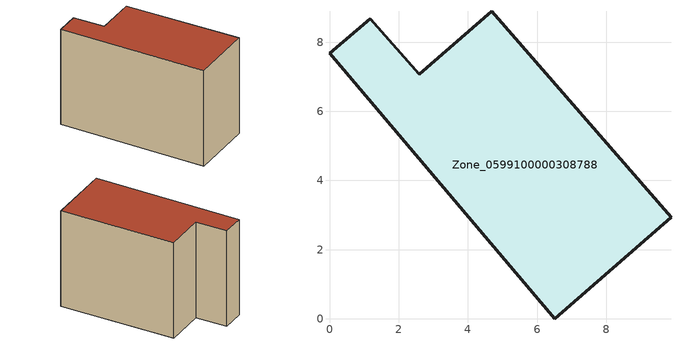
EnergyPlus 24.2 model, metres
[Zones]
Zone_0599100000308788
 floor ground (C_G): 6.51,0 0,7.67 1.18,8.68 2.6,7.07 4.69,8.9 9.87,2.94 z0
 wall outside (C_F): 2.6,7.07 1.18,8.68 0,7.67 6.51,0 9.87,2.94 4.69,8.9 2.6,7.07 z0:6.8
 roof outside (C_R): 9.87,2.94 4.69,8.9 2.6,7.07 1.18,8.68 0,7.67 6.51,0 z6.8
[BUILDING]
Pand.0599100000308788: North Axis=0; Terrain=City; Loads Convergence Tolerance Value=0.04; Temperature Convergence Tolerance Value=0.4; Solar Distribution=FullExterior; Maximum Number of Warmup Days=25; Minimum Number of Warmup Days=1
[Site:Location]
Rotterdam.The.Hague.AP_ZH_NLD Design_Conditions: Latitude=51.96; Longitude=4.45; Time Zone=1; Elevation=-4.5
[SITE:GROUNDTEMPERATURE:BUILDINGSURFACE]
18, 18, 18, 18, 18, 18, 18, 18, 18, 18, 18, 18
[MATERIAL] Thermal Absorptance=0.9; Solar Absorptance=0.7; Visible Absorptance=0.7
Name | Roughness | Thickness | Conductivity | Density | Specific Heat
G.TI.1946 | MediumSmooth | 0.15 | 1 | 540 | 1210
F.TI.1946 | Rough | 0.3 | 0.857143 | 1920 | 840
R.TI.1946 | MediumRough | 0.2 | 0.1 | 1500 | 1000
[CONSTRUCTION]
C_G: G.TI.1946
C_F: F.TI.1946
C_R: R.TI.1946
[ZONE]
Zone_0599100000308788: Type=1; Multiplier=1; Ceiling Height=Autocalculate; Volume=Autocalculate; Floor Area=autocalculate; Part of Total Floor Area=Yes
[ZONEINFILTRATION:DESIGNFLOWRATE]
Infil_Zone_0599100000308788: Zone or ZoneList or Space or SpaceList=Zone_0599100000308788; Schedule=AlwaysOn; Design Flow Rate Calculation Method=Flow/Area; Flow Rate per Floor Area=0.003; Constant Term Coefficient=1; Temperature Term Coefficient=0; Velocity Term Coefficient=0; Velocity Squared Term Coefficient=0
[HVACTEMPLATE:ZONE:IDEALLOADSAIRSYSTEM]
Zone_0599100000308788: Maximum Heating Supply Air Temperature=50; Minimum Cooling Supply Air Temperature=13; Maximum Heating Supply Air Humidity Ratio=0.0156; Minimum Cooling Supply Air Humidity Ratio=0.0077; Heating Limit=NoLimit; Cooling Limit=NoLimit; Dehumidification Control Type=ConstantSensibleHeatRatio; Cooling Sensible Heat Ratio=0.7; Dehumidification Setpoint=60; Humidification Control Type=None; Humidification Setpoint=30; Outdoor Air Method=None; Outdoor Air Flow Rate per Person=0.00944; Outdoor Air Flow Rate per Zone Floor Area=0; Outdoor Air Flow Rate per Zone=0; Demand Controlled Ventilation Type=None; Outdoor Air Economizer Type=NoEconomizer; Heat Recovery Type=None; Sensible Heat Recovery Effectiveness=0.7; Latent Heat Recovery Effectiveness=0.65
[ZONECONTROL:THERMOSTAT]
ThermostatControl_Zone_0599100000308788: Zone or ZoneList=Zone_0599100000308788; Control Type Schedule=DualSetpointControlType; Control 1=Thermostat_Zone_0599100000308788; Temperature Difference Between Cutout And Setpoint=0
[THERMOSTATSETPOINT:DUALSETPOINT]
Thermostat_Zone_0599100000308788: Heating Setpoint Temperature Schedule=HeatingSetpoint_Zone_0599100000308788; Cooling Setpoint Temperature Schedule=CoolingSetpoint_Zone_0599100000308788
[SCHEDULE:COMPACT]
HeatingSetpoint_Zone_0599100000308788: Through: 12/31, For: AllDays, Until: 24:00, 21
CoolingSetpoint_Zone_0599100000308788: Through: 12/31, For: AllDays, Until: 24:00, 24
DualSetpointControlType: Through: 12/31, For: AllDays, Until: 24:00, 4
AlwaysOn: Through: 12/31, For: AllDays, Until: 24:00, 1
